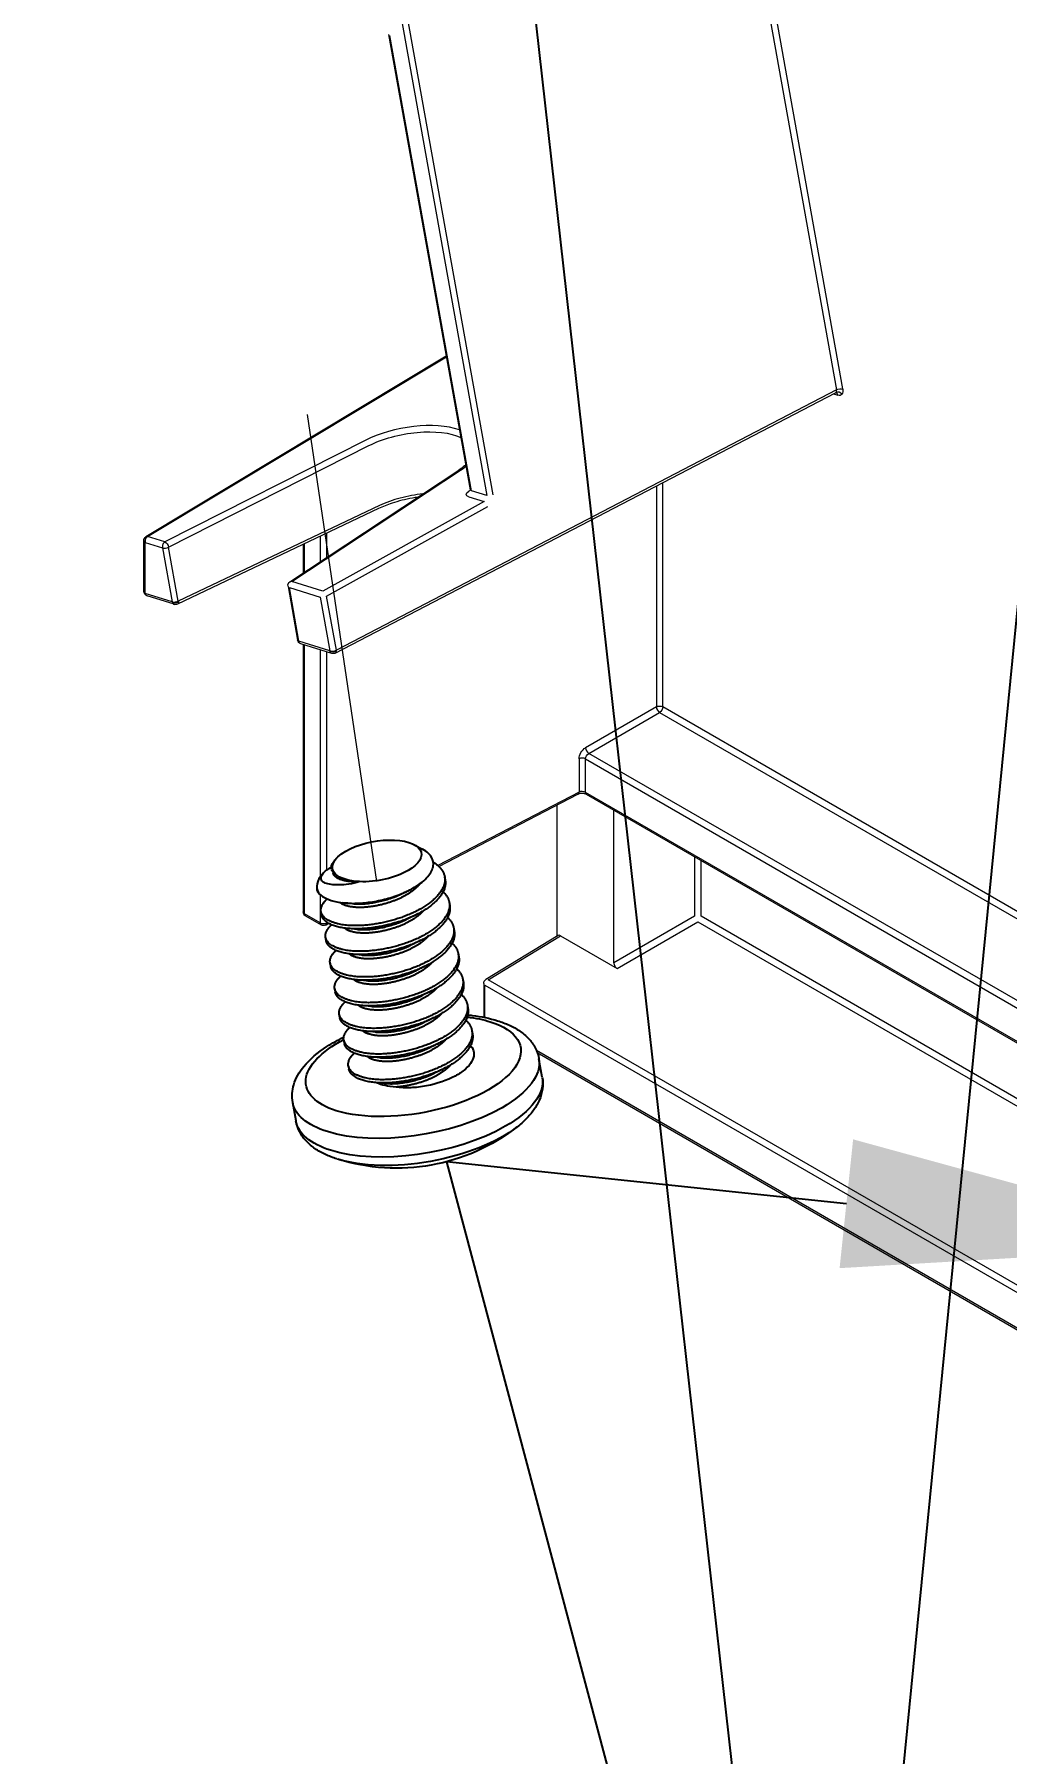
# Model space of a CAD drawing. Extents: x -0.5 to 12.5, y -8.2 to 0.
# Drawn here: x 5.267 to 6.312, y -5.854 to -4.007 of the extents above; entities that cross this region are included whole.
import ezdxf
from ezdxf import colors
from ezdxf.entities.mleader import LeaderData, LeaderLine
from ezdxf.math import Vec2, Vec3

# ---------------------------------------------------------------- set-up
doc = ezdxf.new("R2010")
doc.units = 0
doc.header["$LTSCALE"] = 0.5
doc.header["$MEASUREMENT"] = 0
doc.layers.get('0').update_dxf_attribs({"color": 255, "linetype": 'CONTINUOUS'})
for name, color, linetype in [('End Cap', 92, 'CONTINUOUS'), ('FAB DWG', 221, 'CONTINUOUS'), ('Hardware', 242, 'CONTINUOUS')]:
    doc.layers.add(name, color=color, linetype=linetype)
doc.styles.add('LSAD_Standard', font='arial.ttf')
doc.styles.add('ROM2', font='romans.shx', dxfattribs={"width": 0.85, "height": 1.5})
doc.dimstyles.new('LAYOUT_OVERALL-2020', dxfattribs={"dimtxt": 1.5, "dimasz": 1.5, "dimexe": 0.125, "dimexo": 0.125, "dimgap": 0.06, "dimtad": 0, "dimtih": 1, "dimtoh": 1, "dimdec": 4, "dimzin": 7, "dimdsep": 46, "dimlunit": 4, "dimtxsty": 'ROM2', "dimblk1": 'OPEN90', "dimcen": 0, "dimclrd": 256, "dimclre": 256, "dimclrt": 6, "dimadec": 0, "dimazin": 2, "dimtp": 0.1, "dimtm": 0.1, "dimtfac": 0.71, "dimtdec": 4, "dimtofl": 0, "dimtmove": 0, "dimatfit": 3, "dimfxl": 1, "dimfrac": 2, "dimtolj": 1, "dimtzin": 7, "dimlwd": -1, "dimlwe": -1, "dimarcsym": 1})

# ---------------------------------------------------------------- blocks, each defined once
blk = doc.blocks.new('_Open90')
at = {"color": 0, "linetype": 'ByBlock', "lineweight": -2}
for p, q in [((-0.5, 0.5), (0, 0)), ((0, 0), (-1, 0)), ((0, 0), (-0.5, -0.5))]:
    blk.add_line(p, q, dxfattribs=at)

msp = doc.modelspace()

# ---------------------------------------------------------------- linework, layer by layer
at = {"layer": 'End Cap', "lineweight": 13, "transparency": 16777216, "extrusion": (1.11022e-16, 0.816497, 0.57735)}
for p, q in [((6.0204, -3.783), (6.1289, -4.3888)), ((6.1357, -4.3879), (6.0273, -3.7821)), ((5.7601, -4.5015), (5.6682, -3.9885)), ((5.6478, -4.007), (5.7353, -4.4961)), ((5.6614, -3.9894), (5.7532, -4.5024)), ((5.7367, -4.4973), (5.6492, -4.0082)), ((5.7096, -4.3526), (5.3871, -4.5466)), ((5.3889, -4.5464), (5.7098, -4.3535)), ((5.5905, -4.6716), (6.1279, -4.3921)), ((6.1289, -4.3888), (5.5916, -4.6684)), ((6.1258, -4.3932), (6.1305, -4.3946)), ((5.6352, -4.9168), (5.5605, -4.4152)), ((5.6225, -4.4431), (5.4075, -4.5522)), ((5.4114, -4.5579), (5.6264, -4.4487)), ((5.5418, -4.5949), (5.7231, -4.4752)), ((5.5438, -4.5946), (5.725, -4.475)), ((5.7354, -4.4968), (5.734, -4.4976)), ((5.734, -4.5037), (5.7503, -4.5088)), ((5.7532, -4.5024), (5.7367, -4.4973)), ((5.9354, -4.4922), (5.9354, -4.7293)), ((5.9423, -4.7293), (5.9423, -4.4886)), ((5.637, -4.5163), (5.4208, -4.619)), ((5.638, -4.5131), (5.4218, -4.6157)), ((5.7503, -4.5088), (5.5771, -4.605)), ((5.5812, -4.6105), (5.7544, -4.5143)), ((5.5814, -4.5688), (5.5814, -4.5427)), ((5.3847, -4.6054), (5.3847, -4.5508)), ((5.3862, -4.5529), (5.4048, -4.5587)), ((5.3862, -4.6075), (5.3862, -4.5529)), ((5.4075, -4.5522), (5.3889, -4.5464)), ((5.4048, -4.5587), (5.4152, -4.6165)), ((5.4218, -4.6157), (5.4114, -4.5579)), ((5.556, -4.5548), (5.556, -4.5855)), ((5.5575, -4.5846), (5.5575, -4.5541)), ((5.5744, -4.546), (5.5744, -4.5734)), ((5.5771, -4.605), (5.5438, -4.5946)), ((5.4152, -4.6165), (5.3862, -4.6075)), ((5.4172, -4.6192), (5.3882, -4.6102)), ((5.5397, -4.5999), (5.55, -4.6577)), ((5.5411, -4.6011), (5.5744, -4.6114)), ((5.5514, -4.6589), (5.5411, -4.6011)), ((5.5744, -4.6114), (5.5847, -4.6693)), ((5.5916, -4.6684), (5.5812, -4.6105)), ((5.5847, -4.6693), (5.5514, -4.6589)), ((5.5868, -4.672), (5.5534, -4.6616)), ((5.556, -4.6624), (5.556, -4.9495)), ((5.5575, -4.9516), (5.5575, -4.6629)), ((5.5744, -4.6681), (5.5744, -4.9118)), ((5.5814, -4.9045), (5.5814, -4.6703)), ((5.9354, -4.7293), (5.8594, -4.7732)), ((5.8629, -4.7793), (5.9389, -4.7354)), ((5.9389, -4.7354), (6.4535, -5.0325)), ((6.4603, -5.0284), (5.9423, -4.7293)), ((6.3837, -5.0799), (5.8629, -4.7793)), ((5.8524, -4.7852), (5.8524, -4.8209)), ((5.8593, -4.7852), (6.3821, -5.087)), ((5.8593, -4.8212), (5.8593, -4.7852)), ((5.8524, -4.8209), (5.7005, -4.8996)), ((5.7017, -4.9007), (5.8512, -4.8232)), ((5.8288, -4.9756), (5.8288, -4.8349)), ((6.3749, -5.1188), (5.8593, -4.8212)), ((6.3746, -5.1203), (5.8603, -4.8234)), ((5.8897, -5.0043), (5.8897, -4.8404)), ((5.9764, -4.8905), (5.9764, -4.9542)), ((5.9834, -4.9543), (5.9834, -4.8945)), ((5.5744, -4.9312), (5.5744, -4.9613)), ((5.5744, -4.9613), (5.5575, -4.9516)), ((5.5585, -4.9538), (5.5754, -4.9636)), ((5.5802, -4.9637), (5.5835, -4.962)), ((5.5814, -4.9614), (5.5814, -4.9607)), ((5.5819, -4.9611), (5.5814, -4.9614)), ((5.9764, -4.9542), (5.8897, -5.0043)), ((5.8932, -5.0104), (5.9799, -4.9603)), ((5.9799, -4.9603), (6.4584, -5.2366)), ((6.4538, -5.2259), (5.9834, -4.9543)), ((5.8298, -4.975), (5.7523, -5.0221)), ((5.7548, -5.0224), (5.8323, -4.9753)), ((5.8323, -4.9753), (5.8932, -5.0104)), ((6.7361, -5.5889), (5.7548, -5.0224)), ((5.7499, -5.0264), (5.7499, -5.0628)), ((5.7513, -5.063), (5.7513, -5.0284)), ((5.7513, -5.0284), (6.7361, -5.5969)), ((7.1025, -5.8468), (5.8067, -5.0986)), ((5.8075, -5.1008), (7.106, -5.8505))]:
    msp.add_line(p, q, dxfattribs=at)
at = {"layer": 'End Cap', "lineweight": 13, "transparency": 16777216, "extrusion": (-6.40988e-17, -5.55112e-17, -1)}
msp.add_arc((-5.3897, -4.5508), 0.00498, 360, 58.9839, dxfattribs=at)
at = {"layer": 'End Cap', "lineweight": 13, "transparency": 16777216, "extrusion": (1.02435e-16, 2.22045e-16, -1)}
for centre, start, end in [((-5.5446, -4.599), 349.8523, 56.5687), ((-5.5882, -4.6672), 242.5158, 287.2861)]:
    msp.add_arc(centre, 0.00498, start, end, dxfattribs=at)
at = {"layer": 'End Cap', "lineweight": 13, "transparency": 16777216, "extrusion": (-8.5876e-18, 2.22045e-16, -1)}
msp.add_arc((-5.3897, -4.6054), 0.00498, 287.2861, 360, dxfattribs=at)
at = {"layer": 'End Cap', "lineweight": 13, "transparency": 16777216, "extrusion": (4.69235e-17, 1.66533e-16, -1)}
for centre, start, end in [((-5.4187, -4.6145), 244.6064, 287.2861), ((-5.5779, -4.9593), 242.5969, 300)]:
    msp.add_arc(centre, 0.00498, start, end, dxfattribs=at)
at = {"layer": 'End Cap', "lineweight": 13, "transparency": 16777216, "extrusion": (-6.40988e-17, 1.66533e-16, -1)}
msp.add_arc((-5.5549, -4.6569), 0.00498, 287.2861, 349.8523, dxfattribs=at)
at = {"layer": 'End Cap', "lineweight": 13, "transparency": 16777216, "extrusion": (1.02435e-16, 5.55112e-17, -1)}
msp.add_arc((-5.561, -4.9495), 0.00498, 300, 0, dxfattribs=at)
at = {"layer": 'End Cap', "lineweight": 13, "transparency": 16777216, "extrusion": (-6.40988e-17, 2.22045e-16, -1)}
msp.add_arc((-5.7549, -5.0264), 0.00498, 0, 58.7177, dxfattribs=at)
at = {"layer": 'End Cap', "lineweight": 13, "transparency": 16777216}
for centre, major_axis, ratio, start_param, end_param in [((6.1257, -4.3885), (-0.00241, 0.0035), 0.631681, -3.222412, -2.949012), ((6.1259, -4.3882), (0.00206, -0.00385), 0.597786, 0.255386, 1.105938), ((6.1313, -4.3956), (-0.00391, 0.00308), 0.795635, -1.878356, -0.344602), ((5.6692, -4.4617), (-0.0735, -0.0132), 0.432923, -2.483232, -0.962937), ((5.6692, -4.4617), (0.0735, 0.0132), 0.432923, -0.788404, -0.658361), ((5.3897, -4.5508), (-0.00498, 0), 0.57735, 0, 0.785398), ((5.3897, -4.5508), (-0.00148, -0.00475), 0.692275, -2.498191, -0.927394), ((5.3897, -4.5508), (-0.00256, 0.00426), 0.595738, -0.569264, 0), ((5.4083, -4.5566), (-0.00148, -0.00475), 0.692275, -2.498191, -0.927394), ((5.4083, -4.5566), (0.0049, 0.00088), 0.432923, -2.446467, -0.962937), ((5.3897, -4.6054), (-0.00498, 0), 0.57735, 0, 0.785398), ((5.3897, -4.6054), (-0.00148, -0.00475), 0.692275, -0.927394, 0), ((5.4187, -4.6145), (0.0049, 0.00088), 0.432923, -2.446467, -0.962937), ((5.4187, -4.6145), (0.00498, 0), 0.57735, -2.356194, -0.876282), ((5.4187, -4.6145), (-0.00148, -0.00475), 0.692275, -0.927394, 0), ((5.5549, -4.6569), (-0.0049, -0.00088), 0.432923, 0, 0.695126), ((5.5882, -4.6672), (0.0049, 0.00088), 0.432923, -2.446467, -0.90185), ((5.5882, -4.6672), (0.00498, 0), 0.57735, -2.356194, -0.816786), ((5.5882, -4.6672), (0.0023, -0.00441), 0.570168, 0, 0.810287), ((5.5882, -4.6672), (-0.0023, 0.00441), 0.570168, -2.331306, -2.104803), ((5.9388, -4.7314), (0.00249, -0.00431), 0.546739, -2.355852, -0.785741), ((5.8628, -4.7753), (0.00249, -0.00431), 0.546739, -2.355852, -0.785752), ((5.8558, -4.7872), (-0.00498, 0), 0.57735, -2.356183, -0.811578), ((5.8558, -4.823), (0.00498, -0.00021), 0.546448, 0.809038, 2.353534), ((5.8489, -4.8188), (0.00229, -0.00442), 0.576955, 0, 0.811206), ((5.8628, -4.8191), (-0.00249, -0.00431), 0.57735, -0.785387, 0), ((5.561, -4.9495), (-0.00498, 0), 0.57735, 0, 0.785398), ((5.5779, -4.9593), (0.00498, 0), 0.57735, -2.356194, -0.811578), ((5.5779, -4.9593), (0.00229, -0.00442), 0.576955, 0, 0.811218), ((5.8323, -4.9793), (0.00249, -0.00431), 0.57735, -3.926648, -3.128498), ((5.8932, -5.0064), (0.00249, -0.00431), 0.577351, -2.356336, -0.785257)]:
    msp.add_ellipse(centre, major_axis=major_axis, ratio=ratio, start_param=start_param, end_param=end_param, dxfattribs=at)
at = {"layer": 'End Cap', "lineweight": 13, "transparency": 16777216, "extrusion": (-1.09527e-16, 2.08496e-16, -1)}
msp.add_ellipse((6.1269, -4.3967), major_axis=(0.00148, 0.00475), ratio=0.692275, start_param=0.02536, end_param=0.927394, dxfattribs=at)
at = {"layer": 'End Cap', "lineweight": 13, "transparency": 16777216, "extrusion": (3.13603e-17, -3.32747e-16, -1)}
msp.add_ellipse((6.1322, -4.39), major_axis=(0.0049, 0.00088), ratio=0.432923, start_param=-2.239729, end_param=-0.695126, dxfattribs=at)
at = {"layer": 'End Cap', "lineweight": 13, "transparency": 16777216, "extrusion": (1.53999e-16, 2.25855e-16, -1)}
msp.add_ellipse((6.1295, -4.3872), major_axis=(0.00446, -0.0072), ratio=0.627286, start_param=-0.224787, end_param=0.625834, dxfattribs=at)
at = {"layer": 'End Cap', "lineweight": 13, "transparency": 16777216, "extrusion": (-2.08976e-17, 2.36221e-16, -1)}
msp.add_ellipse((6.1299, -4.3866), major_axis=(0.00378, -0.00788), ratio=0.589698, start_param=-1.132304, end_param=-0.281684, dxfattribs=at)
at = {"layer": 'End Cap', "lineweight": 13, "transparency": 16777216, "extrusion": (1.05405e-16, -3.75273e-17, -1)}
msp.add_ellipse((5.67, -4.4661), major_axis=(0.0686, 0.0123), ratio=0.432923, start_param=-2.178656, end_param=-0.559546, dxfattribs=at)
at = {"layer": 'End Cap', "lineweight": 13, "transparency": 16777216, "extrusion": (1.55628e-16, 3.68805e-16, -1)}
msp.add_ellipse((5.7258, -4.4794), major_axis=(-0.00274, 0.00415), ratio=0.635489, start_param=0, end_param=0.595233, dxfattribs=at)
at = {"layer": 'End Cap', "lineweight": 13, "transparency": 16777216, "extrusion": (9.78029e-18, -5.46428e-17, -1)}
msp.add_ellipse((5.741, -4.4997), major_axis=(-0.0098, -0.00175), ratio=0.432923, start_param=-0.695126, end_param=0.84949, dxfattribs=at)
at = {"layer": 'End Cap', "lineweight": 13, "transparency": 16777216, "extrusion": (2.2508e-17, 3.84935e-16, -1)}
msp.add_ellipse((5.4083, -4.5566), major_axis=(0.00225, -0.00444), ratio=0.514818, start_param=-2.612228, end_param=-1.041432, dxfattribs=at)
at = {"layer": 'End Cap', "lineweight": 13, "transparency": 16777216, "extrusion": (1.76786e-16, 1.45368e-16, -1)}
msp.add_ellipse((5.4187, -4.6145), major_axis=(0.00213, -0.0045), ratio=0.525932, start_param=-0.829542, end_param=0, dxfattribs=at)
at = {"layer": 'End Cap', "lineweight": 13, "transparency": 16777216, "extrusion": (-4.50725e-17, 2.24396e-16, -1)}
msp.add_ellipse((5.4187, -4.6145), major_axis=(0.00213, -0.0045), ratio=0.525932, start_param=-1.055206, end_param=-0.829542, dxfattribs=at)
at = {"layer": 'End Cap', "lineweight": 13, "transparency": 16777216, "extrusion": (-1.19535e-16, 2.69747e-16, -1)}
msp.add_ellipse((5.5549, -4.6569), major_axis=(-0.00148, -0.00475), ratio=0.692275, start_param=0, end_param=0.927394, dxfattribs=at)
at = {"layer": 'End Cap', "lineweight": 13, "transparency": 16777216, "extrusion": (-6.65307e-17, 2.53252e-16, -1)}
msp.add_ellipse((5.5882, -4.6672), major_axis=(-0.00148, -0.00475), ratio=0.692275, start_param=0, end_param=0.927394, dxfattribs=at)
at = {"layer": 'End Cap', "lineweight": 13, "transparency": 16777216, "extrusion": (3.85041e-17, 5.55112e-17, -1)}
msp.add_ellipse((5.9388, -4.7314), major_axis=(0.00498, 0), ratio=0.57735, start_param=-2.330015, end_param=-0.785398, dxfattribs=at)
at = {"layer": 'End Cap', "lineweight": 13, "transparency": 16777216, "extrusion": (-2.32933e-16, 2.62682e-16, -1)}
msp.add_ellipse((5.9388, -4.7314), major_axis=(-0.00249, -0.00431), ratio=0.57735, start_param=-2.356194, end_param=-0.811578, dxfattribs=at)
at = {"layer": 'End Cap', "lineweight": 13, "transparency": 16777216, "extrusion": (-2.3677e-16, 3.50237e-16, -1)}
msp.add_ellipse((5.863, -4.7833), major_axis=(-0.00269, -0.00419), ratio=0.606761, start_param=0.756421, end_param=2.300917, dxfattribs=at)
at = {"layer": 'End Cap', "lineweight": 13, "transparency": 16777216, "extrusion": (-2.77289e-16, 3.52389e-16, -1)}
msp.add_ellipse((5.561, -4.9495), major_axis=(-0.00249, -0.00431), ratio=0.57735, start_param=0, end_param=0.785398, dxfattribs=at)
at = {"layer": 'End Cap', "lineweight": 13, "transparency": 16777216, "extrusion": (-2.01459e-16, 3.72708e-16, -1)}
msp.add_ellipse((5.5779, -4.9593), major_axis=(-0.00249, -0.00431), ratio=0.57735, start_param=0, end_param=0.785398, dxfattribs=at)
at = {"layer": 'End Cap', "lineweight": 13, "transparency": 16777216}
for points, knots in [([(6.1285, -4.3919), (6.1285, -4.3919), (6.1285, -4.3919), (6.1285, -4.3919), (6.1283, -4.3919), (6.1281, -4.392), (6.128, -4.392), (6.128, -4.3921)], [0.001106365, 0.001106365, 0.001106365, 0.001106365, 0.001649609, 0.001649609, 0.003245202, 0.003245202, 0.004046093, 0.004046093, 0.004046093, 0.004046093]), ([(5.7306, -4.4695), (5.7302, -4.4698), (5.7298, -4.4701), (5.7276, -4.4721), (5.7254, -4.4737), (5.7231, -4.4752)], [4.4341453, 4.4341453, 4.4341453, 4.4341453, 4.4674417, 4.4674417, 4.6251225, 4.6251225, 4.6251225, 4.6251225]), ([(5.6793, -4.5041), (5.6773, -4.5044), (5.6753, -4.5047), (5.6658, -4.5065), (5.6583, -4.5083), (5.6463, -4.5123), (5.6414, -4.5143), (5.637, -4.5163)], [0.06078031, 0.06078031, 0.06078031, 0.06078031, 0.06687457, 0.06687457, 0.08999047, 0.08999047, 0.10747521, 0.10747521, 0.10747521, 0.10747521]), ([(5.6846, -4.5006), (5.6764, -4.5015), (5.6682, -4.503), (5.6603, -4.5051), (5.6522, -4.5072), (5.6446, -4.51), (5.638, -4.5131)], [0.5092965, 0.5092965, 0.5092965, 0.5092965, 0.75, 0.75, 0.75, 1, 1, 1, 1]), ([(5.8524, -4.7852), (5.8524, -4.7831), (5.8531, -4.7806), (5.8544, -4.7784), (5.8557, -4.7762), (5.8575, -4.7743), (5.8594, -4.7732)], [0, 0, 0, 0, 0.5, 0.5, 0.5, 1, 1, 1, 1]), ([(5.8603, -4.8234), (5.8601, -4.8233), (5.8598, -4.8232), (5.8591, -4.8229), (5.8588, -4.8228), (5.8578, -4.8226), (5.8573, -4.8225), (5.8562, -4.8224), (5.8555, -4.8223), (5.8544, -4.8224), (5.8538, -4.8225), (5.8527, -4.8227), (5.8522, -4.8228), (5.8516, -4.8231), (5.8514, -4.8231), (5.8512, -4.8232)], [0, 0, 0, 0, 0.00139131, 0.00139131, 0.00282295, 0.00282295, 0.00449996, 0.00449996, 0.00631366, 0.00631366, 0.00809276, 0.00809276, 0.00990636, 0.00990636, 0.01092334, 0.01092334, 0.01092334, 0.01092334])]:
    msp.add_open_spline(points, degree=3, knots=knots, dxfattribs=at)
at = {"layer": 'Hardware', "linetype": 'Continuous', "lineweight": 25, "transparency": 16777216, "extrusion": (1.11022e-16, 0.816497, 0.57735)}
for p, q in [((5.5916, -4.8922), (5.5898, -4.8943)), ((5.6752, -4.8774), (5.6843, -4.8822)), ((5.5779, -4.9076), (5.5766, -4.909)), ((5.5881, -4.9067), (5.5883, -4.9081)), ((5.7079, -4.9118), (5.7085, -4.9152)), ((5.5707, -4.9247), (5.5709, -4.9254)), ((5.5814, -4.936), (5.5814, -4.9355)), ((5.7128, -4.9393), (5.7134, -4.9428)), ((5.5751, -4.9495), (5.5758, -4.953)), ((5.7177, -4.9669), (5.7183, -4.9704)), ((5.58, -4.9771), (5.5806, -4.9805)), ((5.7226, -4.9945), (5.7232, -4.9979)), ((5.5849, -5.0047), (5.5855, -5.0081)), ((5.7275, -5.0221), (5.7281, -5.0255)), ((5.5898, -5.0323), (5.5904, -5.0357)), ((5.5947, -5.0598), (5.5953, -5.0633)), ((5.7324, -5.0497), (5.733, -5.0531)), ((5.7373, -5.0772), (5.7379, -5.0807)), ((5.5996, -5.0874), (5.6002, -5.0909)), ((5.6045, -5.115), (5.6051, -5.1184)), ((5.8128, -5.1273), (5.8093, -5.1074)), ((5.7097, -5.1302), (5.7097, -5.1302)), ((5.5483, -5.1742), (5.5447, -5.1543))]:
    msp.add_line(p, q, dxfattribs=at)
at = {"layer": 'Hardware', "linetype": 'Continuous', "lineweight": 25, "transparency": 16777216, "extrusion": (-6.40988e-17, 2.22045e-16, -1)}
msp.add_arc((-5.6563, -5.0138), 0.2111, 232.2201, 287.4421, dxfattribs=at)
at = {"layer": 'Hardware', "linetype": 'Continuous', "lineweight": 25, "transparency": 16777216, "extrusion": (5.63839e-17, -1.59137e-16, -1)}
msp.add_ellipse((5.6352, -4.8948), major_axis=(0.0477, 0.0085), ratio=0.434625, start_param=-2.266681, end_param=0.874912, dxfattribs=at)
at = {"layer": 'Hardware', "linetype": 'Continuous', "lineweight": 25, "transparency": 16777216, "extrusion": (-2.73299e-17, -4.84234e-18, -1)}
msp.add_ellipse((5.6352, -4.8948), major_axis=(-0.0477, -0.0085), ratio=0.434625, start_param=-0.297614, end_param=0.874912, dxfattribs=at)
at = {"layer": 'Hardware', "linetype": 'Continuous', "lineweight": 25, "transparency": 16777216}
msp.add_ellipse((5.6384, -4.9127), major_axis=(-0.0676, -0.012), ratio=0.434625, start_param=-0.503608, end_param=0.15017, dxfattribs=at)
at = {"layer": 'Hardware', "linetype": 'Continuous', "lineweight": 25, "transparency": 16777216, "extrusion": (2.9054e-17, -1.63979e-16, -1)}
msp.add_ellipse((5.6352, -4.8948), major_axis=(-0.0477, -0.0085), ratio=0.434625, start_param=-1.094156, end_param=-0.297614, dxfattribs=at)
at = {"layer": 'Hardware', "linetype": 'Continuous', "lineweight": 25, "transparency": 16777216, "extrusion": (1.76452e-17, 5.95021e-17, -1)}
msp.add_ellipse((5.6352, -4.8948), major_axis=(-0.0477, -0.0085), ratio=0.434625, start_param=-2.266681, end_param=-1.094156, dxfattribs=at)
at = {"layer": 'Hardware', "linetype": 'Continuous', "lineweight": 25, "transparency": 16777216, "extrusion": (7.96056e-18, 1.14162e-16, -1)}
msp.add_ellipse((5.6743, -5.1154), major_axis=(0.1152, 0.0204), ratio=0.434625, start_param=-0.695885, end_param=2.445708, dxfattribs=at)
at = {"layer": 'Hardware', "linetype": 'Continuous', "lineweight": 25, "transparency": 16777216, "extrusion": (1.81625e-16, 8.85562e-17, -1)}
msp.add_ellipse((5.6743, -5.1154), major_axis=(0.1152, 0.0204), ratio=0.434625, start_param=-0.969698, end_param=-0.695885, dxfattribs=at)
at = {"layer": 'Hardware', "linetype": 'Continuous', "lineweight": 25, "transparency": 16777216, "extrusion": (9.16744e-17, -4.01328e-17, -1)}
msp.add_ellipse((5.6743, -5.1154), major_axis=(-0.1152, -0.0204), ratio=0.434625, start_param=-0.695885, end_param=0.943568, dxfattribs=at)
at = {"layer": 'Hardware', "linetype": 'Continuous', "lineweight": 25, "transparency": 16777216, "extrusion": (6.66006e-17, 1.80928e-16, -1)}
msp.add_ellipse((5.677, -5.1308), major_axis=(0.1323, 0.0234), ratio=0.434625, start_param=0, end_param=0.874912, dxfattribs=at)
at = {"layer": 'Hardware', "linetype": 'Continuous', "lineweight": 25, "transparency": 16777216, "extrusion": (1.30945e-16, 1.35952e-16, -1)}
msp.add_ellipse((5.6743, -5.1154), major_axis=(-0.0477, -0.0085), ratio=0.434625, start_param=-1.094156, end_param=-0.520699, dxfattribs=at)
at = {"layer": 'Hardware', "linetype": 'Continuous', "lineweight": 25, "transparency": 16777216, "extrusion": (1.20728e-16, -2.04112e-16, -1)}
msp.add_ellipse((5.6805, -5.1508), major_axis=(0.1323, 0.0234), ratio=0.434625, start_param=0, end_param=0.874912, dxfattribs=at)
at = {"layer": 'Hardware', "linetype": 'Continuous', "lineweight": 25, "transparency": 16777216, "extrusion": (1.34393e-16, -2.01691e-16, -1)}
for centre, major_axis, start_param, end_param in [((5.677, -5.1308), (-0.1323, -0.0234), -0.695885, 0), ((5.6827, -5.1631), (-0.1255, -0.0222), -2.450782, -0.695885)]:
    msp.add_ellipse(centre, major_axis=major_axis, ratio=0.434625, start_param=start_param, end_param=end_param, dxfattribs=at)
at = {"layer": 'Hardware', "linetype": 'Continuous', "lineweight": 25, "transparency": 16777216, "extrusion": (-2.16255e-17, -1.16583e-16, -1)}
msp.add_ellipse((5.677, -5.1308), major_axis=(-0.1323, -0.0234), ratio=0.434625, start_param=-2.266681, end_param=-0.695885, dxfattribs=at)
at = {"layer": 'Hardware', "linetype": 'Continuous', "lineweight": 25, "transparency": 16777216, "extrusion": (8.94182e-17, -2.66036e-16, -1)}
msp.add_ellipse((5.6805, -5.1508), major_axis=(-0.1323, -0.0234), ratio=0.434625, start_param=-0.695885, end_param=0, dxfattribs=at)
at = {"layer": 'Hardware', "linetype": 'Continuous', "lineweight": 25, "transparency": 16777216, "extrusion": (1.15024e-16, -9.23714e-17, -1)}
msp.add_ellipse((5.6805, -5.1508), major_axis=(-0.1323, -0.0234), ratio=0.434625, start_param=-2.266681, end_param=-0.695885, dxfattribs=at)
at = {"layer": 'Hardware', "linetype": 'Continuous', "lineweight": 25, "transparency": 16777216, "extrusion": (1.16467e-16, 1.31341e-16, -1)}
msp.add_ellipse((5.6827, -5.1631), major_axis=(-0.0901, -0.052), ratio=0.000827, start_param=-0.000759, end_param=0.004315, dxfattribs=at)
at = {"layer": 'Hardware', "linetype": 'Continuous', "lineweight": 25, "transparency": 16777216}
for points, knots in [([(5.6801, -4.9203), (5.6827, -4.9184), (5.685, -4.9166), (5.689, -4.9127), (5.6907, -4.9107), (5.6934, -4.9068), (5.6944, -4.9048), (5.6957, -4.9009), (5.6959, -4.8989), (5.6956, -4.8933), (5.6938, -4.8897), (5.6888, -4.8851), (5.6867, -4.8836), (5.6843, -4.8822)], [0.003519475, 0.003519475, 0.003519475, 0.003519475, 0.003816713, 0.003816713, 0.004113951, 0.004113951, 0.004411189, 0.004411189, 0.004708427, 0.004708427, 0.005302903, 0.005302903, 0.005618783, 0.005618783, 0.005618783, 0.005618783]), ([(5.6166, -4.9171), (5.6125, -4.9184), (5.6086, -4.9193), (5.6012, -4.9204), (5.5977, -4.9206), (5.5882, -4.9207), (5.5831, -4.9201), (5.5781, -4.918), (5.5769, -4.9171), (5.5754, -4.9151), (5.575, -4.9139), (5.5754, -4.9114), (5.576, -4.9101), (5.578, -4.9073), (5.5794, -4.906), (5.5812, -4.9046)], [0, 0, 0, 0, 0.000336272, 0.000336272, 0.000672544, 0.000672544, 0.001345089, 0.001345089, 0.001681361, 0.001681361, 0.002017633, 0.002017633, 0.002353905, 0.002353905, 0.002690178, 0.002690178, 0.002690178, 0.002690178]), ([(5.5906, -4.909), (5.5886, -4.9076), (5.5873, -4.906), (5.586, -4.9025), (5.5861, -4.9005), (5.5876, -4.8971), (5.5885, -4.8957), (5.5898, -4.8943)], [0, 0, 0, 0, 0.000376124, 0.000376124, 0.000752247, 0.000752247, 0.001016591, 0.001016591, 0.001016591, 0.001016591]), ([(5.5723, -4.929), (5.5738, -4.931), (5.576, -4.9327), (5.5816, -4.9358), (5.5851, -4.9371), (5.593, -4.9391), (5.5975, -4.9398), (5.6073, -4.9405), (5.6125, -4.9405), (5.6235, -4.9397), (5.6291, -4.939), (5.6404, -4.9368), (5.6461, -4.9354), (5.6569, -4.932), (5.6622, -4.93), (5.6718, -4.9255), (5.6763, -4.9229), (5.6801, -4.9203)], [0, 0, 0, 0, 0.000439934, 0.000439934, 0.000879869, 0.000879869, 0.001319803, 0.001319803, 0.001759737, 0.001759737, 0.002199672, 0.002199672, 0.002639606, 0.002639606, 0.00307954, 0.00307954, 0.003519475, 0.003519475, 0.003519475, 0.003519475]), ([(5.7328, -5.0603), (5.7343, -5.0605), (5.7359, -5.0606), (5.7473, -5.062), (5.7565, -5.0639), (5.7649, -5.0665)], [2.8312212, 2.8312212, 2.8312212, 2.8312212, 2.873309, 2.873309, 3.1415927, 3.1415927, 3.1415927, 3.1415927]), ([(5.7649, -5.0665), (5.7693, -5.0679), (5.7735, -5.0695), (5.7814, -5.0731), (5.7851, -5.0752), (5.792, -5.0799), (5.7951, -5.0825), (5.8008, -5.0885), (5.8033, -5.0919), (5.8072, -5.0992), (5.8086, -5.1033), (5.8093, -5.1074)], [3.1415927, 3.1415927, 3.1415927, 3.1415927, 3.2807696, 3.2807696, 3.4199466, 3.4199466, 3.5591235, 3.5591235, 3.6983005, 3.6983005, 3.8374775, 3.8374775, 3.8374775, 3.8374775]), ([(5.5447, -5.1543), (5.5436, -5.1479), (5.5441, -5.1414), (5.548, -5.1281), (5.5518, -5.1216), (5.5632, -5.1076), (5.5716, -5.1005), (5.5871, -5.0906), (5.5931, -5.0873), (5.5996, -5.0842)], [0.6958848, 0.6958848, 0.6958848, 0.6958848, 0.9088886, 0.9088886, 1.1620301, 1.1620301, 1.5027347, 1.5027347, 1.6935173, 1.6935173, 1.6935173, 1.6935173]), ([(5.7374, -5.0954), (5.7388, -5.0977), (5.7395, -5.1001), (5.7393, -5.1052), (5.7385, -5.1079), (5.7354, -5.1132), (5.7332, -5.1159), (5.7272, -5.1211), (5.7235, -5.1236), (5.7106, -5.1305), (5.6998, -5.1342), (5.6827, -5.1376), (5.677, -5.1383), (5.6659, -5.1387), (5.6605, -5.1385), (5.6557, -5.1378)], [0, 0, 0, 0, 0.00044079, 0.00044079, 0.00088158, 0.00088158, 0.00132237, 0.00132237, 0.00176316, 0.00176316, 0.00264474, 0.00264474, 0.00308553, 0.00308553, 0.00352632, 0.00352632, 0.00352632, 0.00352632]), ([(5.8128, -5.1273), (5.8136, -5.1315), (5.8136, -5.1357), (5.8125, -5.1439), (5.8114, -5.1479), (5.8082, -5.1554), (5.8061, -5.1589), (5.8013, -5.1657), (5.7986, -5.1689), (5.7925, -5.175), (5.7892, -5.1779), (5.7856, -5.1807)], [3.8374775, 3.8374775, 3.8374775, 3.8374775, 3.9756396, 3.9756396, 4.1138017, 4.1138017, 4.2519638, 4.2519638, 4.3901259, 4.3901259, 4.528288, 4.528288, 4.528288, 4.528288]), ([(5.5921, -5.215), (5.5878, -5.2136), (5.5837, -5.212), (5.5759, -5.2083), (5.5722, -5.2063), (5.5654, -5.2016), (5.5623, -5.1989), (5.5567, -5.193), (5.5542, -5.1897), (5.5504, -5.1823), (5.549, -5.1783), (5.5483, -5.1742)], [0.0050743, 0.0050743, 0.0050743, 0.0050743, 0.1432364, 0.1432364, 0.2813985, 0.2813985, 0.4195606, 0.4195606, 0.5577227, 0.5577227, 0.6958848, 0.6958848, 0.6958848, 0.6958848])]:
    msp.add_open_spline(points, degree=3, knots=knots, dxfattribs=at)
for points, weights in [([(5.5812, -4.9046), (5.5835, -4.903), (5.5863, -4.9014)], [0.94545110662, 0.938723325381, 0.935634518865]), ([(5.5723, -4.929), (5.5712, -4.9272), (5.5709, -4.9254)], [0.93312680063, 0.933903707368, 0.939970629489]), ([(5.6652, -4.9286), (5.6652, -4.9286), (5.6652, -4.9286)], [0.941062620698, 0.941096311502, 0.941130143311]), ([(5.6818, -4.919), (5.6783, -4.9235), (5.6726, -4.9277)], [0.960307472173, 0.933012701892, 0.933012701892]), ([(5.6854, -4.9482), (5.6821, -4.9519), (5.6775, -4.9553)], [0.951206786299, 0.933012701892, 0.933012701892]), ([(5.5943, -4.9659), (5.5774, -4.962), (5.5758, -4.953)], [1, 0.911423520108, 0.939970629489]), ([(5.5992, -4.9935), (5.5822, -4.9896), (5.5806, -4.9805)], [1, 0.911423520108, 0.939970629489]), ([(5.6902, -4.9758), (5.687, -4.9795), (5.6824, -4.9829)], [0.951206786299, 0.933012701892, 0.933012701892]), ([(5.6951, -5.0034), (5.6919, -5.007), (5.6872, -5.0104)], [0.951206786299, 0.933012701892, 0.933012701892]), ([(5.604, -5.0211), (5.5871, -5.0171), (5.5855, -5.0081)], [1, 0.911423520108, 0.939970629489]), ([(5.6089, -5.0487), (5.592, -5.0447), (5.5904, -5.0357)], [1, 0.911423520108, 0.939970629489]), ([(5.7, -5.0309), (5.6968, -5.0346), (5.6921, -5.038)], [0.951206786299, 0.933012701892, 0.933012701892]), ([(5.7049, -5.0585), (5.7017, -5.0622), (5.697, -5.0656)], [0.951206786299, 0.933012701892, 0.933012701892]), ([(5.6138, -5.0762), (5.5969, -5.0723), (5.5953, -5.0633)], [1, 0.911423520108, 0.939970629489]), ([(5.6187, -5.1038), (5.6018, -5.0999), (5.6002, -5.0909)], [1, 0.911423520108, 0.939970629489]), ([(5.7098, -5.0861), (5.7066, -5.0898), (5.7019, -5.0932)], [0.951206786299, 0.933012701892, 0.933012701892]), ([(5.7356, -5.0935), (5.7366, -5.0944), (5.7374, -5.0954)], [0.941613513262, 0.938633526026, 0.936686037184]), ([(5.7147, -5.1137), (5.7115, -5.1174), (5.7068, -5.1208)], [0.951206786299, 0.933012701892, 0.933012701892]), ([(5.6236, -5.1314), (5.6067, -5.1275), (5.6051, -5.1184)], [1, 0.911423520108, 0.939970629489])]:
    msp.add_rational_spline(points, weights, degree=2, dxfattribs=at)
for points, weights, knots in [([(5.6166, -4.9171), (5.6078, -4.9176), (5.6012, -4.9163), (5.5894, -4.9139), (5.5883, -4.9081)], [0.936686037184, 0.948699218593, 1, 0.911423520108, 0.939970629489], [0.0436181, 0.0436181, 0.0436181, 0.05, 0.05, 0.06101906, 0.06101906, 0.06101906]), ([(5.6957, -4.8962), (5.7142, -4.9074), (5.7059, -4.9241), (5.6957, -4.9447), (5.6581, -4.9567), (5.6206, -4.9688), (5.5937, -4.9625)], [0.962886706508, 0.888278164308, 1, 0.866025403784, 1, 0.866025403784, 1], [0.10276828, 0.10276828, 0.10276828, 0.11666667, 0.11666667, 0.13333333, 0.13333333, 0.15, 0.15, 0.15]), ([(5.7085, -4.9152), (5.7096, -4.9212), (5.7065, -4.9276), (5.6963, -4.9482), (5.6587, -4.9602), (5.6212, -4.9722), (5.5943, -4.9659)], [0.939970629489, 0.954601883676, 1, 0.866025403784, 1, 0.866025403784, 1], [0.11101906, 0.11101906, 0.11101906, 0.11666667, 0.11666667, 0.13333333, 0.13333333, 0.15, 0.15, 0.15]), ([(5.6726, -4.9277), (5.6636, -4.9342), (5.6514, -4.9385), (5.625, -4.9477), (5.6061, -4.9439), (5.5987, -4.9424), (5.5954, -4.9394)], [0.933012701892, 0.933012701892, 1, 0.866025403784, 1, 0.943036285816, 0.934512571831], [0.125, 0.125, 0.125, 0.13333333, 0.13333333, 0.15, 0.15, 0.15708638, 0.15708638, 0.15708638]), ([(5.7063, -4.928), (5.7174, -4.9384), (5.7108, -4.9517), (5.7005, -4.9723), (5.663, -4.9843), (5.6255, -4.9963), (5.5985, -4.9901)], [0.941613513263, 0.909009678848, 1, 0.866025403784, 1, 0.866025403784, 1], [0.20534732, 0.20534732, 0.20534732, 0.21666667, 0.21666667, 0.23333333, 0.23333333, 0.25, 0.25, 0.25]), ([(5.6619, -4.9303), (5.6566, -4.933), (5.6508, -4.935), (5.6275, -4.9431), (5.6091, -4.941)], [0.949998379581, 0.966744358461, 1, 0.879930198214, 0.975076679338], [0.02919628, 0.02919628, 0.02919628, 0.03333333, 0.03333333, 0.04827022, 0.04827022, 0.04827022]), ([(5.5937, -4.9625), (5.5667, -4.9562), (5.5778, -4.9402), (5.5793, -4.9379), (5.5817, -4.9357)], [1, 0.866025403784, 1, 0.97851865703, 0.963925905015], [0.15, 0.15, 0.15, 0.16666667, 0.16666667, 0.16933898, 0.16933898, 0.16933898]), ([(5.7134, -4.9428), (5.7145, -4.9488), (5.7114, -4.9551), (5.7012, -4.9758), (5.6636, -4.9878), (5.6261, -4.9998), (5.5992, -4.9935)], [0.939970629489, 0.954601883676, 1, 0.866025403784, 1, 0.866025403784, 1], [0.21101906, 0.21101906, 0.21101906, 0.21666667, 0.21666667, 0.23333333, 0.23333333, 0.25, 0.25, 0.25]), ([(5.5985, -4.9901), (5.5716, -4.9838), (5.5826, -4.9678), (5.5841, -4.9656), (5.5864, -4.9634)], [1, 0.866025403784, 1, 0.979386012872, 0.965115563658], [0.25, 0.25, 0.25, 0.26666667, 0.26666667, 0.26923108, 0.26923108, 0.26923108]), ([(5.6775, -4.9553), (5.6685, -4.9618), (5.6563, -4.9661), (5.6299, -4.9752), (5.611, -4.9715), (5.6037, -4.97), (5.6004, -4.967)], [0.933012701892, 0.933012701892, 1, 0.866025403784, 1, 0.943557039095, 0.934672465014], [0.225, 0.225, 0.225, 0.23333333, 0.23333333, 0.25, 0.25, 0.2570216, 0.2570216, 0.2570216]), ([(5.7111, -4.9556), (5.7222, -4.9659), (5.7156, -4.9793), (5.7054, -4.9999), (5.6679, -5.0119), (5.6304, -5.0239), (5.6034, -5.0176)], [0.941613513263, 0.909009678848, 1, 0.866025403784, 1, 0.866025403784, 1], [0.30534732, 0.30534732, 0.30534732, 0.31666667, 0.31666667, 0.33333333, 0.33333333, 0.35, 0.35, 0.35]), ([(5.6668, -4.9579), (5.6615, -4.9606), (5.6556, -4.9626), (5.6324, -4.9707), (5.614, -4.9686)], [0.949998379581, 0.966744358461, 1, 0.879930198214, 0.975076679338], [0.12919628, 0.12919628, 0.12919628, 0.13333333, 0.13333333, 0.14827022, 0.14827022, 0.14827022]), ([(5.7183, -4.9704), (5.7194, -4.9764), (5.7162, -4.9827), (5.706, -5.0033), (5.6685, -5.0154), (5.631, -5.0274), (5.604, -5.0211)], [0.939970629489, 0.954601883676, 1, 0.866025403784, 1, 0.866025403784, 1], [0.31101906, 0.31101906, 0.31101906, 0.31666667, 0.31666667, 0.33333333, 0.33333333, 0.35, 0.35, 0.35]), ([(5.6824, -4.9829), (5.6734, -4.9894), (5.6611, -4.9937), (5.6348, -5.0028), (5.6159, -4.9991), (5.6086, -4.9976), (5.6053, -4.9946)], [0.933012701892, 0.933012701892, 1, 0.866025403784, 1, 0.943557039095, 0.934672465014], [0.325, 0.325, 0.325, 0.33333333, 0.33333333, 0.35, 0.35, 0.3570216, 0.3570216, 0.3570216]), ([(5.716, -4.9832), (5.7271, -4.9935), (5.7205, -5.0069), (5.7103, -5.0275), (5.6728, -5.0395), (5.6352, -5.0515), (5.6083, -5.0452)], [0.941613513263, 0.909009678848, 1, 0.866025403784, 1, 0.866025403784, 1], [0.40534732, 0.40534732, 0.40534732, 0.41666667, 0.41666667, 0.43333333, 0.43333333, 0.45, 0.45, 0.45]), ([(5.6717, -4.9855), (5.6664, -4.9882), (5.6605, -4.9902), (5.6373, -4.9983), (5.6189, -4.9962)], [0.949998379581, 0.966744358461, 1, 0.879930198214, 0.975076679338], [0.22919628, 0.22919628, 0.22919628, 0.23333333, 0.23333333, 0.24827022, 0.24827022, 0.24827022]), ([(5.6034, -5.0176), (5.5765, -5.0114), (5.5875, -4.9953), (5.589, -4.9932), (5.5913, -4.991)], [1, 0.866025403784, 1, 0.979386012872, 0.965115563658], [0.35, 0.35, 0.35, 0.36666667, 0.36666667, 0.36923108, 0.36923108, 0.36923108]), ([(5.7232, -4.9979), (5.7243, -5.004), (5.7211, -5.0103), (5.7109, -5.0309), (5.6734, -5.0429), (5.6359, -5.055), (5.6089, -5.0487)], [0.939970629489, 0.954601883676, 1, 0.866025403784, 1, 0.866025403784, 1], [0.41101906, 0.41101906, 0.41101906, 0.41666667, 0.41666667, 0.43333333, 0.43333333, 0.45, 0.45, 0.45]), ([(5.6083, -5.0452), (5.5814, -5.0389), (5.5924, -5.0229), (5.5939, -5.0207), (5.5962, -5.0186)], [1, 0.866025403784, 1, 0.979386012872, 0.965115563658], [0.45, 0.45, 0.45, 0.46666667, 0.46666667, 0.46923108, 0.46923108, 0.46923108]), ([(5.6872, -5.0104), (5.6783, -5.017), (5.666, -5.0212), (5.6397, -5.0304), (5.6208, -5.0266), (5.6135, -5.0252), (5.6102, -5.0222)], [0.933012701892, 0.933012701892, 1, 0.866025403784, 1, 0.943557039095, 0.934672465014], [0.425, 0.425, 0.425, 0.43333333, 0.43333333, 0.45, 0.45, 0.4570216, 0.4570216, 0.4570216]), ([(5.7209, -5.0107), (5.732, -5.0211), (5.7254, -5.0344), (5.7152, -5.055), (5.6777, -5.0671), (5.6401, -5.0791), (5.6132, -5.0728)], [0.941613513263, 0.909009678848, 1, 0.866025403784, 1, 0.866025403784, 1], [0.50534732, 0.50534732, 0.50534732, 0.51666667, 0.51666667, 0.53333333, 0.53333333, 0.55, 0.55, 0.55]), ([(5.6766, -5.0131), (5.6713, -5.0157), (5.6654, -5.0178), (5.6422, -5.0259), (5.6238, -5.0237)], [0.949998379581, 0.966744358461, 1, 0.879930198214, 0.975076679338], [0.32919628, 0.32919628, 0.32919628, 0.33333333, 0.33333333, 0.34827022, 0.34827022, 0.34827022]), ([(5.7281, -5.0255), (5.7292, -5.0315), (5.726, -5.0379), (5.7158, -5.0585), (5.6783, -5.0705), (5.6407, -5.0825), (5.6138, -5.0762)], [0.939970629489, 0.954601883676, 1, 0.866025403784, 1, 0.866025403784, 1], [0.51101906, 0.51101906, 0.51101906, 0.51666667, 0.51666667, 0.53333333, 0.53333333, 0.55, 0.55, 0.55]), ([(5.6921, -5.038), (5.6832, -5.0446), (5.6709, -5.0488), (5.6445, -5.058), (5.6257, -5.0542), (5.6184, -5.0528), (5.615, -5.0498)], [0.933012701892, 0.933012701892, 1, 0.866025403784, 1, 0.943557039095, 0.934672465014], [0.525, 0.525, 0.525, 0.53333333, 0.53333333, 0.55, 0.55, 0.5570216, 0.5570216, 0.5570216]), ([(5.7258, -5.0383), (5.7369, -5.0487), (5.7303, -5.062), (5.7201, -5.0826), (5.6826, -5.0946), (5.645, -5.1067), (5.6181, -5.1004)], [0.941613513263, 0.909009678848, 1, 0.866025403784, 1, 0.866025403784, 1], [0.60534732, 0.60534732, 0.60534732, 0.61666667, 0.61666667, 0.63333333, 0.63333333, 0.65, 0.65, 0.65]), ([(5.6815, -5.0407), (5.6762, -5.0433), (5.6703, -5.0454), (5.647, -5.0534), (5.6287, -5.0513)], [0.949998379581, 0.966744358461, 1, 0.879930198214, 0.975076679338], [0.42919628, 0.42919628, 0.42919628, 0.43333333, 0.43333333, 0.44827022, 0.44827022, 0.44827022]), ([(5.6132, -5.0728), (5.5863, -5.0665), (5.5973, -5.0505), (5.5988, -5.0483), (5.6011, -5.0462)], [1, 0.866025403784, 1, 0.979386012872, 0.965115563658], [0.55, 0.55, 0.55, 0.56666667, 0.56666667, 0.56923108, 0.56923108, 0.56923108]), ([(5.733, -5.0531), (5.734, -5.0591), (5.7309, -5.0655), (5.7207, -5.0861), (5.6832, -5.0981), (5.6456, -5.1101), (5.6187, -5.1038)], [0.939970629489, 0.954601883676, 1, 0.866025403784, 1, 0.866025403784, 1], [0.61101906, 0.61101906, 0.61101906, 0.61666667, 0.61666667, 0.63333333, 0.63333333, 0.65, 0.65, 0.65]), ([(5.6181, -5.1004), (5.5912, -5.0941), (5.6022, -5.0781), (5.6037, -5.0759), (5.606, -5.0738)], [1, 0.866025403784, 1, 0.979386012872, 0.965115563658], [0.65, 0.65, 0.65, 0.66666667, 0.66666667, 0.66923108, 0.66923108, 0.66923108]), ([(5.697, -5.0656), (5.688, -5.0721), (5.6758, -5.0764), (5.6494, -5.0856), (5.6305, -5.0818), (5.6232, -5.0803), (5.6199, -5.0774)], [0.933012701892, 0.933012701892, 1, 0.866025403784, 1, 0.943557039095, 0.934672465014], [0.625, 0.625, 0.625, 0.63333333, 0.63333333, 0.65, 0.65, 0.6570216, 0.6570216, 0.6570216]), ([(5.7307, -5.0659), (5.7418, -5.0763), (5.7352, -5.0896), (5.725, -5.1102), (5.6874, -5.1222), (5.6499, -5.1342), (5.623, -5.128)], [0.941613513263, 0.909009678848, 1, 0.866025403784, 1, 0.866025403784, 1], [0.70534732, 0.70534732, 0.70534732, 0.71666667, 0.71666667, 0.73333333, 0.73333333, 0.75, 0.75, 0.75]), ([(5.6863, -5.0682), (5.6811, -5.0709), (5.6752, -5.0729), (5.6519, -5.081), (5.6336, -5.0789)], [0.949998379581, 0.966744358461, 1, 0.879930198214, 0.975076679338], [0.52919628, 0.52919628, 0.52919628, 0.53333333, 0.53333333, 0.54827022, 0.54827022, 0.54827022]), ([(5.7379, -5.0807), (5.7389, -5.0867), (5.7358, -5.093), (5.7256, -5.1137), (5.6881, -5.1257), (5.6505, -5.1377), (5.6236, -5.1314)], [0.939970629489, 0.954601883676, 1, 0.866025403784, 1, 0.866025403784, 1], [0.71101906, 0.71101906, 0.71101906, 0.71666667, 0.71666667, 0.73333333, 0.73333333, 0.75, 0.75, 0.75]), ([(5.7019, -5.0932), (5.6929, -5.0997), (5.6807, -5.104), (5.6543, -5.1131), (5.6354, -5.1094), (5.6281, -5.1079), (5.6248, -5.1049)], [0.933012701892, 0.933012701892, 1, 0.866025403784, 1, 0.943557039095, 0.934672465014], [0.725, 0.725, 0.725, 0.73333333, 0.73333333, 0.75, 0.75, 0.7570216, 0.7570216, 0.7570216]), ([(5.6912, -5.0958), (5.6859, -5.0985), (5.6801, -5.1005), (5.6568, -5.1086), (5.6384, -5.1065)], [0.949998379581, 0.966744358461, 1, 0.879930198214, 0.975076679338], [0.62919628, 0.62919628, 0.62919628, 0.63333333, 0.63333333, 0.64827022, 0.64827022, 0.64827022]), ([(5.623, -5.128), (5.5961, -5.1217), (5.6071, -5.1057), (5.6086, -5.1035), (5.6109, -5.1013)], [1, 0.866025403784, 1, 0.979386012872, 0.965115563658], [0.75, 0.75, 0.75, 0.76666667, 0.76666667, 0.76923108, 0.76923108, 0.76923108]), ([(5.6961, -5.1234), (5.6908, -5.1261), (5.685, -5.1281), (5.6617, -5.1362), (5.6433, -5.1341)], [0.949998379581, 0.966744358461, 1, 0.879930198213, 0.975076679339], [0.72919628, 0.72919628, 0.72919628, 0.73333333, 0.73333333, 0.74827022, 0.74827022, 0.74827022]), ([(5.7068, -5.1208), (5.6978, -5.1273), (5.6856, -5.1316), (5.6702, -5.1369), (5.6557, -5.1378)], [0.933012701892, 0.933012701892, 1, 0.917326185191, 0.936686037184], [0.825, 0.825, 0.825, 0.83333333, 0.83333333, 0.8436181, 0.8436181, 0.8436181])]:
    msp.add_rational_spline(points, weights, degree=2, knots=knots, dxfattribs=at)
for points in [[(5.669, -4.9268), (5.6666, -4.928), (5.6642, -4.9292), (5.6619, -4.9303)], [(5.6091, -4.941), (5.6056, -4.9406), (5.6022, -4.9402), (5.5987, -4.9398)], [(5.614, -4.9686), (5.6101, -4.9681), (5.6062, -4.9677), (5.6024, -4.9673)], [(5.6769, -4.9529), (5.6735, -4.9546), (5.6701, -4.9563), (5.6668, -4.9579)], [(5.6817, -4.9805), (5.6783, -4.9822), (5.675, -4.9838), (5.6717, -4.9855)], [(5.6189, -4.9962), (5.615, -4.9957), (5.6111, -4.9953), (5.6073, -4.9949)], [(5.6238, -5.0237), (5.6199, -5.0233), (5.616, -5.0229), (5.6121, -5.0224)], [(5.6866, -5.0081), (5.6832, -5.0097), (5.6799, -5.0114), (5.6766, -5.0131)], [(5.6915, -5.0356), (5.6881, -5.0373), (5.6848, -5.039), (5.6815, -5.0407)], [(5.6287, -5.0513), (5.6248, -5.0509), (5.6209, -5.0504), (5.617, -5.05)], [(5.6336, -5.0789), (5.6297, -5.0785), (5.6258, -5.078), (5.6219, -5.0776)], [(5.6964, -5.0632), (5.693, -5.0649), (5.6896, -5.0666), (5.6863, -5.0682)], [(5.7013, -5.0908), (5.6979, -5.0925), (5.6945, -5.0942), (5.6912, -5.0958)], [(5.6384, -5.1065), (5.6345, -5.106), (5.6307, -5.1056), (5.6268, -5.1052)], [(5.6433, -5.1341), (5.6394, -5.1336), (5.6356, -5.1332), (5.6317, -5.1328)], [(5.7062, -5.1184), (5.7028, -5.1201), (5.6994, -5.1217), (5.6961, -5.1234)]]:
    msp.add_open_spline(points, degree=3, dxfattribs=at)

# ---------------------------------------------------------------- leaders
at = {"layer": 'FAB DWG', "ltscale": 0.5, "transparency": 16777216}
for points in [[(5.6384, -2.5062), (6.1149, -6.7395)], [(6.4742, -3.0863), (6.1149, -6.7395)]]:
    msp.add_leader(points, dimstyle='LAYOUT_OVERALL-2020', override={"dimasz": 0.25, "dimgap": 0.06, "dimtad": 0}, dxfattribs=at)
ml = msp.add_multileader_mtext('Standard', dxfattribs=at)
ml.set_content('BK00151-00\\PLS1 UP/DN AC SUPPORT BKT W/ FEED HOLE ', color=256, style='LSAD_Standard')
ml.set_leader_properties()
ml.build(insert=Vec2(0, 0))
ml.multileader.update_dxf_attribs({"text_left_attachment_type": 2, "dogleg_length": 0.2098, "arrow_head_size": 0.4231})
ctx = ml.context
ctx.base_point, ctx.char_height, ctx.arrow_head_size, ctx.landing_gap_size, ctx.plane_origin = Vec3(4.7777, -7.5452), 0.188, 0.4231, 0.2031, Vec3(3.8666, -10.0868)
ctx.left_attachment = 2
notes = []
notes.append((ctx, [(0, (1, 1, 0), (4.3889, -7.5452), (1, 0), 0.3888, [(0, [(4.1535, -4.4148)], 0, [])])]))
ctx.mtext.insert, ctx.mtext.width, ctx.mtext.flow_direction = Vec3(4.9808, -6.9742), 2.910573, 5
ml = msp.add_multileader_mtext('Standard', dxfattribs=at)
ml.set_content('\\A1;HW00814-00\\P8-32 x 1/4" SELF TAPPING SCREW', color=256, style='LSAD_Standard')
ml.set_leader_properties()
ml.build(insert=Vec2(0, 0))
ml.multileader.update_dxf_attribs({"text_left_attachment_type": 2, "dogleg_length": 0.2098, "arrow_head_size": 0.4231})
ctx = ml.context
ctx.base_point, ctx.char_height, ctx.arrow_head_size, ctx.landing_gap_size, ctx.plane_origin = Vec3(6.5037, -6.7395), 0.188, 0.4231, 0.2031, Vec3(3.1677, -7.2123)
ctx.left_attachment = 2
notes.append((ctx, [(0, (1, 1, 0), (6.1149, -6.7395), (1, 0), 0.3888, [(1, [(6.5603, -5.3073), (5.7101, -5.218)], 0, [])])]))
ctx.mtext.insert, ctx.mtext.width, ctx.mtext.flow_direction = Vec3(6.7068, -6.327), 2.32143, 5
for ctx, leaders in notes:
    for number, flags, end, landing, length, lines in leaders:
        leader = LeaderData()
        leader.index, (leader.has_last_leader_line, leader.has_dogleg_vector, leader.attachment_direction) = number, flags
        leader.last_leader_point, leader.dogleg_vector, leader.dogleg_length = Vec3(end), Vec3(landing), length
        for number, points, colour, breaks in lines:
            line = LeaderLine()
            line.index, line.vertices, line.color, line.breaks = number, Vec3.list(points), colors.encode_raw_color(colour), breaks
            leader.lines.append(line)
        ctx.leaders.append(leader)

doc.saveas('drawing.dxf')
